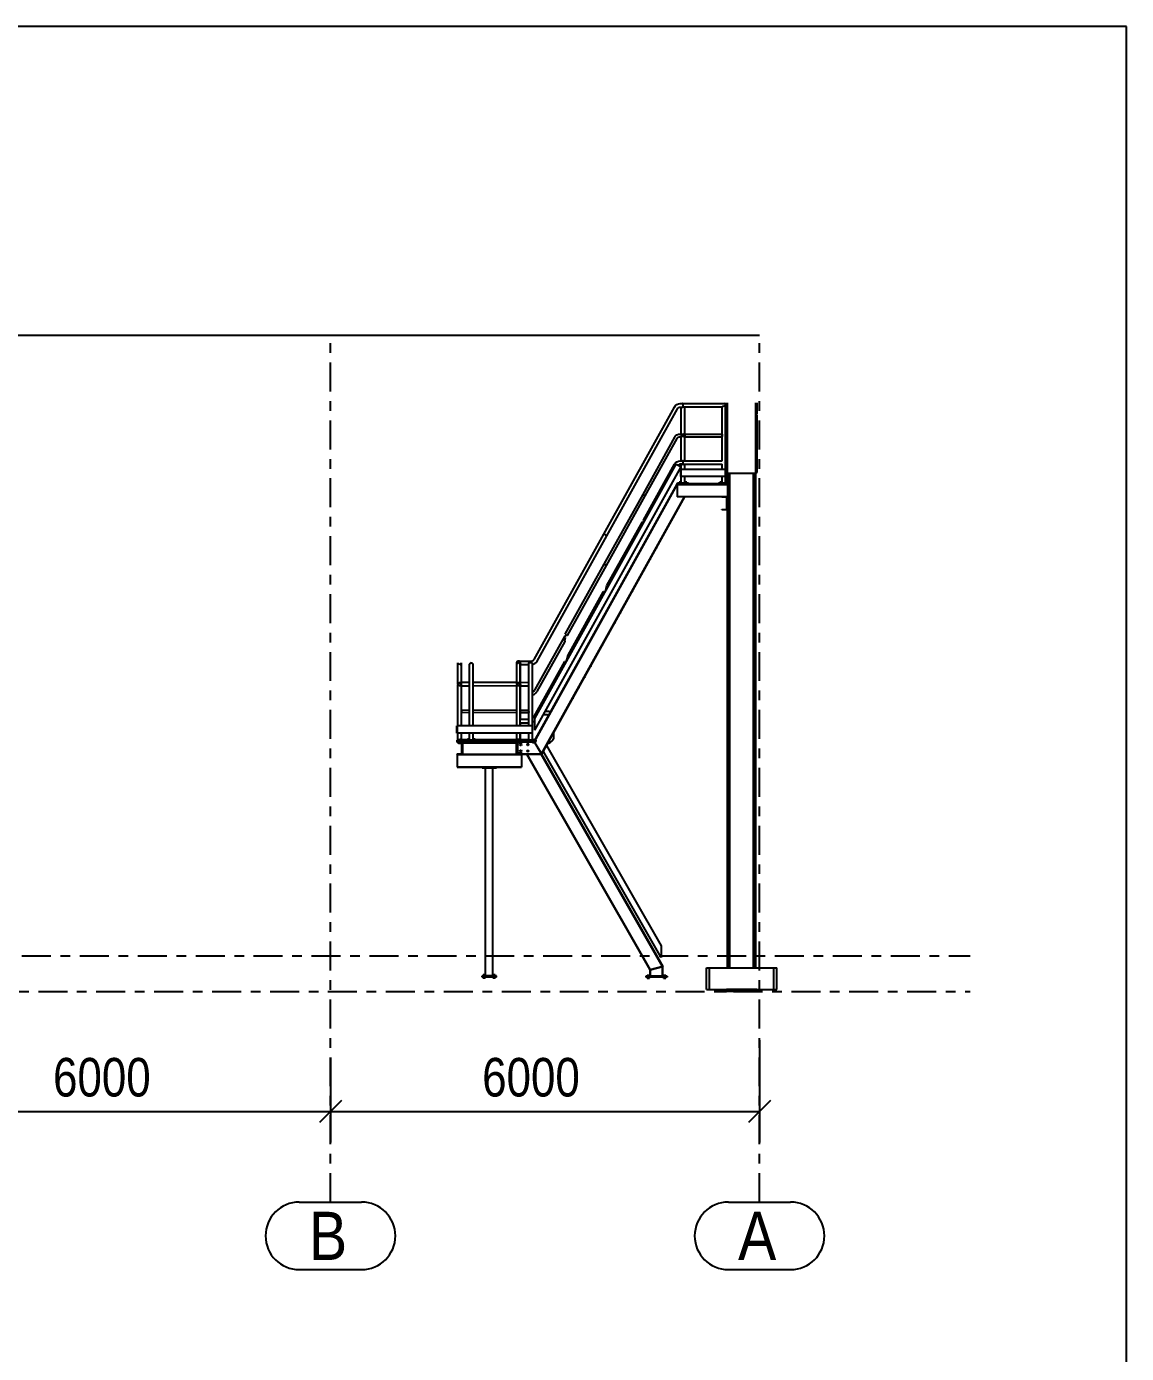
# Model space of a CAD drawing. Header units: millimetres. Extents: x 914 to 1731, y -85 to 465.
# Drawn here: x 1612.2 to 1726.2, y 327.7 to 465.2 of the extents above; entities that cross this region are included whole.
import ezdxf

# ---------------------------------------------------------------- set-up
doc = ezdxf.new("R2010")
doc.units = ezdxf.units.MM
doc.linetypes.add('XKITLINE00', pattern=[0])
doc.linetypes.add('XKITLINE03', pattern=[6, 3, -1, 1, -1])
for name, color, linetype, lineweight in [('Bolt', 1, 'Continuous', 0), ('S010P_TITLEBLOCK', 7, 'Continuous', 0), ('S033M_GRID-STRUCT', 1, 'Continuous', 0), ('S060M_DIMENSION', 6, 'Continuous', 0), ('S281M_STEEL-COL', 3, 'Continuous', 0)]:
    doc.layers.add(name, color=color, linetype=linetype, lineweight=lineweight)
doc.styles.add('ARIAL_', font='arial.ttf')
doc.styles.add('COMIC_SANS_MS', font='comic.ttf')

msp = doc.modelspace()

# ---------------------------------------------------------------- linework, layer by layer
at = {"lineweight": 25}
msp.add_line((1332.6, 433.22), (1688.16, 433.22), dxfattribs=at)
at = {"layer": 'Bolt', "linetype": 'XKITLINE00', "lineweight": 25}
for p, q in [((1679.83, 417.92), (1679.83, 417.99)), ((1680.04, 417.99), (1679.83, 417.99)), ((1679.89, 417.92), (1679.89, 417.99)), ((1679.99, 417.92), (1679.99, 417.99)), ((1680.04, 417.92), (1680.04, 417.99)), ((1680.43, 417.92), (1680.43, 417.99)), ((1680.63, 417.99), (1680.43, 417.99)), ((1680.48, 417.92), (1680.48, 417.99)), ((1680.58, 417.92), (1680.58, 417.99)), ((1680.63, 417.92), (1680.63, 417.99)), ((1684.06, 417.92), (1684.06, 417.99)), ((1684.26, 417.99), (1684.06, 417.99)), ((1684.06, 417.92), (1684.06, 417.99)), ((1684.26, 417.99), (1684.06, 417.99)), ((1684.11, 417.92), (1684.11, 417.99)), ((1684.11, 417.92), (1684.11, 417.99)), ((1684.21, 417.92), (1684.21, 417.99)), ((1684.21, 417.95), (1684.21, 417.99)), ((1684.26, 417.92), (1684.26, 417.99)), ((1684.26, 417.95), (1684.26, 417.99)), ((1684.65, 417.92), (1684.65, 417.99)), ((1684.65, 417.99), (1684.83, 417.99)), ((1684.65, 417.95), (1684.65, 417.99)), ((1684.65, 417.99), (1684.83, 417.99)), ((1684.7, 417.92), (1684.7, 417.99)), ((1684.7, 417.95), (1684.7, 417.99)), ((1684.8, 417.92), (1684.8, 417.99)), ((1684.8, 417.92), (1684.8, 417.99)), ((1657.01, 391.25), (1657.01, 391.33)), ((1657.01, 391.33), (1657.19, 391.33)), ((1657.01, 391.02), (1657.01, 391.1)), ((1657.01, 391.02), (1657.01, 391.1)), ((1657.01, 391.02), (1657.01, 391.1)), ((1657.01, 391.02), (1657.01, 391.1)), ((1657.01, 391.02), (1657.19, 391.02)), ((1657.01, 391.02), (1657.19, 391.02)), ((1657.01, 391.02), (1657.19, 391.02)), ((1657.01, 391.02), (1657.19, 391.02)), ((1657.1, 391.25), (1657.1, 391.33)), ((1657.1, 391.02), (1657.1, 391.1)), ((1657.1, 391.02), (1657.1, 391.1)), ((1657.1, 391.02), (1657.1, 391.1)), ((1657.1, 391.02), (1657.1, 391.1)), ((1657.19, 391.25), (1657.19, 391.33)), ((1657.19, 391.02), (1657.19, 391.1)), ((1657.19, 391.02), (1657.19, 391.1)), ((1657.19, 391.02), (1657.19, 391.1)), ((1657.19, 391.02), (1657.19, 391.1)), ((1657.91, 391.29), (1657.91, 391.36)), ((1658.11, 391.36), (1657.91, 391.36)), ((1657.91, 391.34), (1657.91, 391.36)), ((1658.11, 391.36), (1657.91, 391.36)), ((1657.91, 391.06), (1657.91, 391.13)), ((1658.11, 391.06), (1657.91, 391.06)), ((1657.96, 391.29), (1657.96, 391.36)), ((1657.96, 391.34), (1657.96, 391.36)), ((1657.96, 391.06), (1657.96, 391.13)), ((1658.06, 391.29), (1658.06, 391.36)), ((1658.06, 391.35), (1658.06, 391.36)), ((1658.06, 391.06), (1658.06, 391.13)), ((1658.11, 391.29), (1658.11, 391.36)), ((1658.11, 391.35), (1658.11, 391.36)), ((1658.11, 391.06), (1658.11, 391.13)), ((1658.5, 391.29), (1658.5, 391.36)), ((1658.71, 391.36), (1658.5, 391.36)), ((1658.5, 391.35), (1658.5, 391.36)), ((1658.71, 391.36), (1658.5, 391.36)), ((1658.5, 391.06), (1658.5, 391.13)), ((1658.71, 391.06), (1658.5, 391.06)), ((1658.55, 391.29), (1658.55, 391.36)), ((1658.55, 391.33), (1658.55, 391.36)), ((1658.55, 391.06), (1658.55, 391.13)), ((1658.66, 391.29), (1658.66, 391.36)), ((1658.66, 391.33), (1658.66, 391.36)), ((1658.66, 391.06), (1658.66, 391.13)), ((1658.71, 391.29), (1658.71, 391.36)), ((1658.71, 391.35), (1658.71, 391.36)), ((1658.71, 391.06), (1658.71, 391.13)), ((1663.09, 391.25), (1663.09, 391.33)), ((1663.3, 391.33), (1663.09, 391.33)), ((1663.09, 391.02), (1663.09, 391.1)), ((1663.11, 391.02), (1663.11, 391.1)), ((1663.14, 391.25), (1663.14, 391.33)), ((1663.24, 391.25), (1663.24, 391.33)), ((1663.3, 391.25), (1663.3, 391.33)), ((1663.32, 390.8), (1663.37, 390.89)), ((1663.37, 390.71), (1663.32, 390.8)), ((1663.37, 390.89), (1663.47, 390.89)), ((1663.47, 390.71), (1663.37, 390.71)), ((1663.47, 390.89), (1663.52, 390.8)), ((1663.52, 390.8), (1663.47, 390.71)), ((1664.06, 391.25), (1664.06, 391.33)), ((1664.06, 391.33), (1664.26, 391.33)), ((1664.06, 391.02), (1664.06, 391.1)), ((1664.06, 391.02), (1664.26, 391.02)), ((1664.06, 390.8), (1664.11, 390.89)), ((1664.11, 390.71), (1664.06, 390.8)), ((1664.11, 391.25), (1664.11, 391.33)), ((1664.11, 391.02), (1664.11, 391.1)), ((1664.11, 390.89), (1664.21, 390.89)), ((1664.21, 390.71), (1664.11, 390.71)), ((1664.21, 391.25), (1664.21, 391.33)), ((1664.21, 391.02), (1664.21, 391.1)), ((1664.21, 390.89), (1664.26, 390.8)), ((1664.26, 390.8), (1664.21, 390.71)), ((1664.26, 391.25), (1664.26, 391.33)), ((1664.26, 391.02), (1664.26, 391.1)), ((1664.65, 391.25), (1664.65, 391.33)), ((1664.65, 391.33), (1664.85, 391.33)), ((1664.65, 391.02), (1664.65, 391.1)), ((1664.65, 391.02), (1664.85, 391.02)), ((1664.7, 391.25), (1664.7, 391.33)), ((1664.7, 391.02), (1664.7, 391.1)), ((1664.8, 391.25), (1664.8, 391.33)), ((1664.8, 391.02), (1664.8, 391.1)), ((1664.85, 391.25), (1664.85, 391.33)), ((1664.85, 391.02), (1664.85, 391.1)), ((1664.85, 391.1), (1664.85, 391.1)), ((1663.32, 390.13), (1663.37, 390.22)), ((1663.37, 390.04), (1663.32, 390.13)), ((1663.37, 390.22), (1663.47, 390.22)), ((1663.47, 390.04), (1663.37, 390.04)), ((1663.47, 390.22), (1663.52, 390.13)), ((1663.52, 390.13), (1663.47, 390.04)), ((1664.06, 390.13), (1664.11, 390.22)), ((1664.11, 390.04), (1664.06, 390.13)), ((1664.11, 390.22), (1664.21, 390.22)), ((1664.21, 390.04), (1664.11, 390.04)), ((1664.21, 390.22), (1664.26, 390.13)), ((1664.26, 390.13), (1664.21, 390.04)), ((1659.53, 366.84), (1659.53, 366.93)), ((1659.75, 366.93), (1659.53, 366.93)), ((1659.53, 366.84), (1659.53, 366.93)), ((1659.75, 366.93), (1659.53, 366.93)), ((1659.53, 366.59), (1659.53, 366.69)), ((1659.53, 366.59), (1659.53, 366.69)), ((1659.75, 366.59), (1659.53, 366.59)), ((1659.75, 366.59), (1659.53, 366.59)), ((1659.64, 366.84), (1659.64, 366.93)), ((1659.64, 366.84), (1659.64, 366.93)), ((1659.64, 366.59), (1659.64, 366.69)), ((1659.64, 366.59), (1659.64, 366.69)), ((1659.75, 366.84), (1659.75, 366.93)), ((1659.75, 366.84), (1659.75, 366.93)), ((1659.75, 366.59), (1659.75, 366.69)), ((1659.75, 366.59), (1659.75, 366.69)), ((1660.57, 366.84), (1660.57, 366.93)), ((1660.79, 366.93), (1660.57, 366.93)), ((1660.57, 366.84), (1660.57, 366.93)), ((1660.79, 366.93), (1660.57, 366.93)), ((1660.57, 366.59), (1660.57, 366.69)), ((1660.57, 366.59), (1660.57, 366.69)), ((1660.79, 366.59), (1660.57, 366.59)), ((1660.79, 366.59), (1660.57, 366.59)), ((1660.68, 366.84), (1660.68, 366.93)), ((1660.68, 366.84), (1660.68, 366.93)), ((1660.68, 366.59), (1660.68, 366.69)), ((1660.68, 366.59), (1660.68, 366.69)), ((1660.79, 366.84), (1660.79, 366.93)), ((1660.79, 366.84), (1660.79, 366.93)), ((1660.79, 366.59), (1660.79, 366.69)), ((1660.79, 366.59), (1660.79, 366.69)), ((1676.53, 366.81), (1676.53, 366.9)), ((1676.53, 366.9), (1676.75, 366.9)), ((1676.53, 366.81), (1676.53, 366.9)), ((1676.53, 366.9), (1676.75, 366.9)), ((1676.53, 366.59), (1676.53, 366.69)), ((1676.53, 366.59), (1676.53, 366.69)), ((1676.53, 366.59), (1676.75, 366.59)), ((1676.53, 366.59), (1676.75, 366.59)), ((1676.64, 366.81), (1676.64, 366.9)), ((1676.64, 366.81), (1676.64, 366.9)), ((1676.64, 366.59), (1676.64, 366.69)), ((1676.64, 366.59), (1676.64, 366.69)), ((1676.75, 366.81), (1676.75, 366.9)), ((1676.75, 366.81), (1676.75, 366.9)), ((1676.75, 366.59), (1676.75, 366.69)), ((1676.75, 366.59), (1676.75, 366.69)), ((1678.23, 366.81), (1678.23, 366.9)), ((1678.23, 366.9), (1678.46, 366.9)), ((1678.23, 366.81), (1678.23, 366.9)), ((1678.23, 366.9), (1678.46, 366.9)), ((1678.23, 366.59), (1678.23, 366.69)), ((1678.23, 366.59), (1678.23, 366.69)), ((1678.23, 366.59), (1678.46, 366.59)), ((1678.23, 366.59), (1678.46, 366.59)), ((1678.34, 366.81), (1678.34, 366.9)), ((1678.34, 366.81), (1678.34, 366.9)), ((1678.34, 366.59), (1678.34, 366.69)), ((1678.34, 366.59), (1678.34, 366.69)), ((1678.46, 366.81), (1678.46, 366.9)), ((1678.46, 366.81), (1678.46, 366.9)), ((1678.46, 366.59), (1678.46, 366.69)), ((1678.46, 366.59), (1678.46, 366.69))]:
    msp.add_line(p, q, dxfattribs=at)
at = {"layer": 'S010P_TITLEBLOCK', "linetype": 'XKITLINE00', "lineweight": 25}
for p, q in [((1726.17, 465.21), (916.17, 465.21)), ((1726.17, -84.79), (1726.17, 465.21))]:
    msp.add_line(p, q, dxfattribs=at)
at = {"layer": 'S033M_GRID-STRUCT', "linetype": 'XKITLINE03', "lineweight": 25}
for p, q in [((1643.71, 343.39), (1643.71, 433.22)), ((1688.16, 343.39), (1688.16, 433.22)), ((1467.76, 368.91), (1709.97, 368.91)), ((1463.46, 365.21), (1709.97, 365.21))]:
    msp.add_line(p, q, dxfattribs=at)
at = {"layer": 'S033M_GRID-STRUCT', "linetype": 'XKITLINE00', "lineweight": 25}
for p, q in [((1640.49, 343.39), (1646.94, 343.39)), ((1684.94, 343.39), (1691.38, 343.39)), ((1640.49, 336.39), (1646.94, 336.39)), ((1684.94, 336.39), (1691.38, 336.39))]:
    msp.add_line(p, q, dxfattribs=at)
for centre, start, end in [((1640.49, 339.89), 90, 270), ((1646.94, 339.89), 270, 90), ((1684.94, 339.89), 90, 270), ((1691.38, 339.89), 270, 90)]:
    msp.add_arc(centre, 3.5, start, end, dxfattribs=at)
at = {"layer": 'S060M_DIMENSION', "linetype": 'XKITLINE00', "lineweight": 25}
for p, q in [((1688.16, 360.17), (1688.16, 349.58)), ((1643.71, 358.38), (1643.71, 349.58)), ((1643.71, 358.38), (1643.71, 349.58)), ((1644.85, 353.91), (1642.58, 351.65)), ((1644.85, 353.91), (1642.58, 351.65)), ((1689.29, 353.91), (1687.03, 351.65)), ((1599.27, 352.78), (1643.71, 352.78)), ((1643.71, 352.78), (1688.16, 352.78))]:
    msp.add_line(p, q, dxfattribs=at)
at = {"layer": 'S060M_DIMENSION', "lineweight": 25}
for p in [(1643.71, 352.78), (1643.71, 352.78), (1688.16, 352.78)]:
    msp.add_point(p, dxfattribs=at)
at = {"layer": 'S281M_STEEL-COL', "linetype": 'XKITLINE00', "lineweight": 25}
for p, q in [((1672.03, 412.61), (1679.34, 425.77)), ((1672.34, 412.44), (1679.65, 425.59)), ((1679.34, 425.77), (1679.45, 425.92)), ((1679.45, 425.92), (1679.59, 426.03)), ((1679.59, 426.03), (1679.76, 426.1)), ((1679.65, 425.59), (1679.7, 425.67)), ((1679.7, 425.67), (1679.77, 425.72)), ((1679.76, 426.1), (1679.95, 426.13)), ((1679.77, 425.72), (1679.86, 425.76)), ((1679.86, 425.76), (1679.95, 425.77)), ((1679.95, 426.13), (1680.23, 426.13)), ((1679.95, 425.77), (1680.23, 425.77)), ((1680.05, 425.76), (1680.06, 425.77)), ((1680.05, 422.98), (1680.05, 425.76)), ((1680.23, 426.13), (1680.23, 425.76)), ((1680.23, 426.13), (1684.46, 426.13)), ((1684.28, 425.76), (1680.23, 425.76)), ((1680.41, 422.98), (1680.41, 425.76)), ((1684.3, 425.78), (1684.28, 425.76)), ((1684.28, 420.2), (1684.28, 425.76)), ((1684.3, 425.79), (1684.34, 425.82)), ((1684.3, 425.78), (1684.3, 425.79)), ((1684.34, 425.82), (1684.37, 425.85)), ((1684.37, 425.85), (1684.43, 425.88)), ((1684.43, 425.88), (1684.46, 425.92)), ((1684.53, 426.12), (1684.46, 426.13)), ((1684.46, 425.92), (1684.48, 425.88)), ((1684.55, 425.85), (1684.48, 425.88)), ((1684.59, 426.08), (1684.53, 426.12)), ((1684.57, 425.82), (1684.55, 425.85)), ((1684.58, 425.81), (1684.57, 425.82)), ((1684.58, 425.81), (1684.59, 425.82)), ((1684.63, 426.02), (1684.59, 426.08)), ((1684.59, 425.82), (1684.63, 425.88)), ((1684.63, 425.99), (1684.63, 426.02)), ((1684.63, 425.95), (1684.63, 425.99)), ((1684.63, 419.32), (1684.63, 425.95)), ((1684.63, 425.91), (1684.63, 425.95)), ((1684.63, 425.95), (1684.63, 425.95)), ((1684.63, 425.95), (1684.63, 425.94)), ((1684.63, 425.88), (1684.63, 425.91)), ((1684.69, 425.06), (1684.69, 426.22)), ((1684.83, 425.06), (1684.69, 425.06)), ((1684.69, 418.98), (1684.69, 424.97)), ((1684.69, 424.97), (1684.83, 424.97)), ((1684.83, 417.84), (1684.83, 426.22)), ((1684.86, 418.9), (1684.86, 426.22)), ((1687.75, 426.22), (1687.75, 418.9)), ((1687.79, 367.65), (1687.79, 426.22)), ((1687.79, 425.06), (1687.92, 425.06)), ((1687.92, 424.97), (1687.79, 424.97)), ((1687.92, 425.06), (1687.92, 426.22)), ((1687.92, 418.98), (1687.92, 424.97)), ((1676.09, 416.73), (1679.37, 422.64)), ((1676.33, 416.59), (1679.62, 422.5)), ((1679.37, 422.64), (1679.47, 422.78)), ((1679.47, 422.78), (1679.61, 422.89)), ((1679.61, 422.89), (1679.77, 422.95)), ((1679.62, 422.5), (1679.68, 422.58)), ((1679.68, 422.58), (1679.75, 422.64)), ((1679.75, 422.64), (1679.85, 422.68)), ((1679.77, 422.95), (1679.95, 422.98)), ((1679.85, 422.68), (1679.95, 422.7)), ((1679.95, 422.98), (1680.05, 422.98)), ((1679.95, 422.7), (1680.05, 422.7)), ((1680.05, 422.98), (1680.05, 422.7)), ((1680.05, 420.2), (1680.05, 422.7)), ((1680.41, 422.98), (1680.41, 422.96)), ((1680.41, 422.98), (1684.28, 422.98)), ((1680.41, 422.96), (1680.41, 422.91)), ((1680.41, 422.91), (1680.41, 422.84)), ((1680.41, 422.84), (1680.41, 422.77)), ((1680.41, 422.77), (1680.41, 422.71)), ((1680.41, 422.71), (1680.41, 422.7)), ((1680.41, 422.7), (1684.28, 422.7)), ((1680.41, 420.2), (1680.41, 422.7)), ((1684.28, 422.96), (1684.28, 422.98)), ((1684.28, 422.91), (1684.28, 422.96)), ((1684.28, 422.95), (1684.28, 422.94)), ((1684.28, 422.94), (1684.28, 422.89)), ((1684.28, 422.84), (1684.28, 422.91)), ((1684.28, 422.89), (1684.28, 422.84)), ((1684.28, 422.77), (1684.28, 422.84)), ((1684.28, 422.84), (1684.28, 422.78)), ((1684.28, 422.78), (1684.28, 422.74)), ((1684.28, 422.71), (1684.28, 422.77)), ((1684.28, 422.74), (1684.28, 422.72)), ((1684.28, 422.7), (1684.28, 422.71)), ((1664.89, 393.51), (1679.54, 419.87)), ((1664.89, 392.29), (1680.05, 419.58)), ((1664.89, 392.29), (1680.05, 419.58)), ((1664.89, 392.29), (1680.05, 419.58)), ((1676.13, 414.07), (1679.34, 419.84)), ((1679.34, 419.84), (1679.45, 419.99)), ((1679.45, 419.99), (1679.59, 420.1)), ((1679.54, 419.87), (1680.05, 419.58)), ((1679.59, 420.1), (1679.76, 420.18)), ((1679.73, 419.76), (1679.77, 419.8)), ((1679.76, 420.18), (1679.95, 420.2)), ((1679.77, 419.8), (1679.86, 419.83)), ((1679.95, 419.84), (1679.86, 419.83)), ((1679.95, 420.2), (1680.23, 420.2)), ((1680.23, 419.84), (1679.95, 419.84)), ((1680.05, 419.32), (1680.05, 419.84)), ((1680.23, 420.2), (1680.23, 419.84)), ((1680.23, 420.2), (1680.23, 420.18)), ((1680.23, 420.2), (1684.28, 420.2)), ((1680.23, 420.18), (1680.23, 420.11)), ((1680.23, 420.11), (1680.23, 420.02)), ((1680.23, 420.02), (1680.23, 419.93)), ((1680.23, 419.93), (1680.23, 419.87)), ((1680.23, 419.87), (1680.23, 419.84)), ((1680.23, 419.84), (1684.28, 419.84)), ((1680.41, 419.32), (1680.41, 419.84)), ((1684.28, 419.32), (1684.28, 419.84)), ((1684.45, 420.02), (1684.45, 420.02)), ((1684.45, 420.02), (1684.45, 420.02)), ((1680.02, 419.32), (1680.05, 419.32)), ((1680.02, 418.58), (1680.02, 419.32)), ((1680.05, 418.58), (1680.02, 418.58)), ((1684.63, 419.32), (1680.05, 419.32)), ((1680.05, 418.58), (1680.05, 419.32)), ((1684.63, 418.58), (1680.05, 418.58)), ((1680.05, 417.92), (1680.05, 418.58)), ((1680.41, 417.92), (1680.41, 418.58)), ((1684.28, 417.92), (1684.28, 418.58)), ((1684.63, 418.58), (1684.63, 419.32)), ((1684.67, 419.32), (1684.63, 419.32)), ((1684.63, 417.92), (1684.63, 418.58)), ((1684.63, 418.58), (1684.67, 418.58)), ((1684.67, 418.58), (1684.67, 419.32)), ((1684.83, 418.98), (1684.69, 418.98)), ((1687.75, 418.9), (1684.86, 418.9)), ((1684.91, 367.65), (1684.91, 418.9)), ((1685.01, 367.65), (1685.01, 418.9)), ((1685.09, 367.65), (1685.09, 418.9)), ((1687.52, 367.65), (1687.52, 418.9)), ((1687.6, 367.65), (1687.6, 418.9)), ((1687.71, 367.65), (1687.71, 418.9)), ((1687.79, 418.98), (1687.92, 418.98)), ((1664.83, 391.13), (1679.64, 417.8)), ((1664.85, 391.1), (1679.64, 417.72)), ((1672.06, 409.48), (1676.09, 416.73)), ((1676.33, 416.59), (1676.09, 416.73)), ((1676.33, 416.59), (1676.09, 416.73)), ((1679.64, 417.8), (1679.64, 417.84)), ((1679.64, 417.84), (1684.83, 417.84)), ((1679.64, 417.8), (1679.64, 416.47)), ((1679.64, 417.8), (1684.83, 417.8)), ((1679.64, 417.8), (1684.83, 417.8)), ((1679.64, 417.76), (1684.83, 417.76)), ((1679.68, 417.84), (1679.68, 417.92)), ((1679.68, 417.92), (1680.79, 417.92)), ((1680.79, 417.92), (1680.79, 417.84)), ((1683.9, 417.84), (1683.9, 417.92)), ((1683.9, 417.92), (1684.83, 417.92)), ((1684.18, 417.92), (1684.18, 417.95)), ((1684.18, 417.95), (1684.28, 417.95)), ((1684.63, 417.95), (1684.73, 417.95)), ((1684.73, 417.95), (1684.73, 417.92)), ((1684.83, 417.8), (1684.83, 417.84)), ((1684.83, 417.8), (1684.83, 416.47)), ((1665.59, 389.84), (1680.38, 416.47)), ((1665.61, 389.8), (1680.43, 416.47)), ((1672.31, 409.35), (1676.33, 416.59)), ((1679.64, 416.5), (1684.83, 416.5)), ((1684.83, 416.47), (1679.64, 416.47)), ((1679.92, 415.54), (1679.91, 415.54)), ((1679.92, 415.56), (1679.92, 415.54)), ((1684.27, 416.43), (1684.27, 416.47)), ((1684.27, 416.47), (1684.83, 416.47)), ((1684.79, 416.43), (1684.27, 416.43)), ((1684.79, 415.17), (1684.79, 416.43)), ((1684.83, 416.47), (1684.83, 415.13)), ((1672.36, 407.29), (1676.03, 413.89)), ((1676.19, 413.85), (1676.03, 413.89)), ((1676.2, 413.87), (1676.13, 414.07)), ((1679.31, 414.43), (1679.29, 414.43)), ((1679.31, 414.45), (1679.31, 414.43)), ((1684.27, 415.13), (1684.27, 415.17)), ((1684.27, 415.17), (1684.79, 415.17)), ((1684.83, 415.13), (1684.27, 415.13)), ((1684.83, 367.65), (1684.83, 415.13)), ((1664.82, 399.63), (1672.03, 412.61)), ((1672.34, 412.44), (1672.03, 412.61)), ((1672.34, 412.44), (1672.03, 412.61)), ((1678.69, 413.32), (1678.68, 413.32)), ((1678.69, 413.34), (1678.69, 413.32)), ((1665.13, 399.46), (1672.34, 412.44)), ((1678.07, 412.21), (1678.06, 412.21)), ((1678.07, 412.23), (1678.07, 412.21)), ((1676.84, 409.98), (1676.82, 409.98)), ((1676.84, 410.01), (1676.84, 409.98)), ((1677.46, 411.1), (1677.44, 411.1)), ((1677.46, 411.12), (1677.46, 411.1)), ((1668.04, 402.24), (1672.06, 409.48)), ((1668.28, 402.1), (1672.31, 409.35)), ((1672.06, 409.48), (1672.31, 409.35)), ((1672.31, 409.35), (1672.06, 409.48)), ((1676.22, 408.87), (1676.21, 408.87)), ((1676.22, 408.9), (1676.22, 408.87)), ((1672.2, 406.67), (1672.36, 407.29)), ((1675.6, 407.76), (1675.59, 407.76)), ((1675.6, 407.79), (1675.6, 407.76)), ((1668.34, 400.05), (1672.01, 406.65)), ((1672.17, 406.6), (1672.01, 406.65)), ((1674.99, 406.65), (1674.97, 406.65)), ((1674.99, 406.68), (1674.99, 406.65)), ((1673.75, 404.43), (1673.74, 404.43)), ((1673.75, 404.45), (1673.75, 404.43)), ((1674.37, 405.54), (1674.36, 405.54)), ((1674.37, 405.56), (1674.37, 405.54)), ((1673.13, 403.32), (1673.12, 403.32)), ((1673.13, 403.34), (1673.13, 403.32)), ((1667.98, 402.06), (1664.85, 396.43)), ((1668, 402.05), (1667.98, 402.06)), ((1668, 401.55), (1667.98, 401.48)), ((1668, 402.05), (1668, 402.02)), ((1668, 402.02), (1668.04, 402.02)), ((1668, 401.6), (1668.04, 401.73)), ((1668, 401.55), (1668, 401.6)), ((1668.04, 402.24), (1668.28, 402.1)), ((1668.06, 401.9), (1668.04, 402.02)), ((1668.04, 401.73), (1668.06, 401.9)), ((1672.52, 402.21), (1672.5, 402.21)), ((1672.52, 402.23), (1672.52, 402.21)), ((1667.98, 401.48), (1665.1, 396.29)), ((1671.9, 401.1), (1671.89, 401.1)), ((1671.9, 401.12), (1671.9, 401.1)), ((1656.95, 399.19), (1656.92, 399.28)), ((1656.92, 397.09), (1656.92, 399.28)), ((1657.01, 399.13), (1656.95, 399.19)), ((1657.1, 399.1), (1657.01, 399.13)), ((1657.1, 399.1), (1657.19, 399.13)), ((1657.19, 399.13), (1657.26, 399.19)), ((1657.26, 399.19), (1657.28, 399.28)), ((1657.28, 397.09), (1657.28, 399.28)), ((1658.13, 399.14), (1658.15, 399.16)), ((1658.13, 399.13), (1658.15, 399.15)), ((1658.13, 399.13), (1658.13, 399.14)), ((1658.13, 392.73), (1658.13, 399.13)), ((1658.15, 399.16), (1658.31, 399.32)), ((1658.15, 399.16), (1658.19, 399.19)), ((1658.15, 399.15), (1658.15, 399.16)), ((1658.19, 399.19), (1658.22, 399.22)), ((1658.22, 399.22), (1658.28, 399.25)), ((1658.28, 399.25), (1658.31, 399.29)), ((1658.31, 399.32), (1658.49, 399.14)), ((1658.34, 399.25), (1658.31, 399.29)), ((1658.4, 399.22), (1658.34, 399.25)), ((1658.42, 399.19), (1658.4, 399.22)), ((1658.46, 399.16), (1658.42, 399.19)), ((1658.47, 399.15), (1658.46, 399.16)), ((1658.47, 399.15), (1658.49, 399.13)), ((1658.49, 399.14), (1658.49, 399.13)), ((1658.49, 392.73), (1658.49, 399.13)), ((1663.01, 399.28), (1663.04, 399.37)), ((1663.37, 399.28), (1663.01, 399.28)), ((1663.01, 397.09), (1663.01, 399.28)), ((1663.04, 399.37), (1663.1, 399.44)), ((1663.04, 399.28), (1663.06, 399.36)), ((1663.06, 399.36), (1663.07, 399.37)), ((1663.07, 399.37), (1663.11, 399.42)), ((1663.1, 399.44), (1663.19, 399.46)), ((1663.11, 399.42), (1663.19, 399.44)), ((1663.19, 399.46), (1663.22, 399.46)), ((1663.19, 399.46), (1663.28, 399.44)), ((1663.27, 399.42), (1663.19, 399.44)), ((1663.3, 399.44), (1663.22, 399.46)), ((1663.22, 399.46), (1664.28, 399.46)), ((1663.32, 399.37), (1663.27, 399.42)), ((1663.28, 399.44), (1663.35, 399.37)), ((1663.3, 399.44), (1663.37, 399.37)), ((1663.33, 399.36), (1663.32, 399.37)), ((1663.35, 399.28), (1663.33, 399.36)), ((1663.37, 399.28), (1663.35, 399.37)), ((1663.37, 399.37), (1663.39, 399.28)), ((1663.37, 399.28), (1663.37, 399.28)), ((1663.37, 397.09), (1663.37, 399.28)), ((1663.37, 399.28), (1663.39, 399.28)), ((1663.39, 399.28), (1663.37, 399.2)), ((1663.39, 393.42), (1663.39, 399.1)), ((1663.39, 399.1), (1664.28, 399.1)), ((1664.28, 399.46), (1664.28, 399.28)), ((1664.28, 399.46), (1664.52, 399.46)), ((1664.28, 399.46), (1664.28, 399.28)), ((1664.63, 399.28), (1664.28, 399.28)), ((1664.28, 392.73), (1664.28, 399.28)), ((1664.52, 399.46), (1664.61, 399.47)), ((1664.61, 399.47), (1664.69, 399.51)), ((1664.63, 392.73), (1664.63, 399.28)), ((1664.63, 399.12), (1664.7, 399.13)), ((1664.69, 399.51), (1664.76, 399.56)), ((1664.7, 399.13), (1664.87, 399.2)), ((1664.76, 399.56), (1664.82, 399.63)), ((1664.82, 393.71), (1667.98, 399.4)), ((1664.87, 399.2), (1665.02, 399.31)), ((1665.02, 399.31), (1665.13, 399.46)), ((1668.14, 399.36), (1667.98, 399.4)), ((1668.18, 399.43), (1668.34, 400.05)), ((1670.67, 398.87), (1670.65, 398.87)), ((1670.67, 398.9), (1670.67, 398.87)), ((1671.28, 399.98), (1671.27, 399.98)), ((1671.28, 400.01), (1671.28, 399.98)), ((1670.05, 397.76), (1670.03, 397.76)), ((1670.05, 397.79), (1670.05, 397.76)), ((1656.92, 392.73), (1656.92, 397.03)), ((1657.03, 397.23), (1657.1, 397.24)), ((1657.1, 396.87), (1657.03, 396.89)), ((1657.1, 397.21), (1657.05, 397.2)), ((1657.05, 396.92), (1657.1, 396.91)), ((1657.1, 397.24), (1657.17, 397.23)), ((1657.16, 397.2), (1657.1, 397.21)), ((1657.1, 396.91), (1657.16, 396.92)), ((1657.17, 396.89), (1657.1, 396.87)), ((1657.28, 397.25), (1658.13, 397.28)), ((1657.28, 392.73), (1657.28, 397.03)), ((1657.28, 396.88), (1658.13, 396.9)), ((1658.49, 397.28), (1663.01, 397.25)), ((1658.49, 396.91), (1663.01, 396.88)), ((1663.01, 392.73), (1663.01, 397.03)), ((1663.04, 397.06), (1663.06, 397.12)), ((1663.06, 397), (1663.04, 397.06)), ((1663.06, 397.12), (1663.09, 397.16)), ((1663.09, 396.95), (1663.06, 397)), ((1663.12, 397.23), (1663.19, 397.24)), ((1663.19, 396.87), (1663.12, 396.89)), ((1663.19, 397.21), (1663.14, 397.2)), ((1663.14, 396.92), (1663.19, 396.91)), ((1663.19, 397.24), (1663.26, 397.23)), ((1663.25, 397.2), (1663.19, 397.21)), ((1663.19, 396.91), (1663.25, 396.92)), ((1663.26, 396.89), (1663.19, 396.87)), ((1663.28, 397.22), (1663.32, 397.19)), ((1663.32, 396.93), (1663.28, 396.9)), ((1663.35, 397.15), (1663.32, 397.19)), ((1663.35, 396.96), (1663.32, 396.93)), ((1663.36, 397.13), (1663.35, 397.15)), ((1663.36, 396.99), (1663.35, 396.96)), ((1663.36, 397.13), (1663.37, 397.09)), ((1663.37, 397.02), (1663.36, 396.99)), ((1663.39, 397.13), (1663.37, 397.15)), ((1663.37, 397.09), (1663.37, 397.09)), ((1663.37, 397.09), (1663.37, 397.09)), ((1663.37, 392.73), (1663.37, 397.03)), ((1663.37, 397.02), (1663.37, 397.03)), ((1663.37, 397.02), (1663.37, 397.02)), ((1663.37, 396.97), (1663.39, 396.99)), ((1663.39, 397.25), (1664.28, 397.24)), ((1663.39, 397.09), (1663.39, 397.13)), ((1663.39, 397.03), (1663.39, 397.09)), ((1663.39, 397.09), (1663.39, 397.09)), ((1663.39, 397.03), (1663.39, 397.03)), ((1663.39, 397.03), (1663.39, 396.99)), ((1663.39, 396.88), (1664.28, 396.87)), ((1664.63, 396.25), (1664.71, 396.28)), ((1664.69, 395.97), (1664.86, 396.04)), ((1664.71, 396.28), (1664.79, 396.35)), ((1664.79, 396.35), (1664.85, 396.43)), ((1664.86, 396.04), (1664.99, 396.15)), ((1664.99, 396.15), (1665.1, 396.29)), ((1669.43, 396.65), (1669.42, 396.65)), ((1669.43, 396.68), (1669.43, 396.65)), ((1664.63, 395.97), (1664.69, 395.97)), ((1668.81, 395.54), (1668.8, 395.54)), ((1668.81, 395.56), (1668.81, 395.54)), ((1657.28, 394.36), (1658.13, 394.39)), ((1657.28, 394.32), (1657.29, 394.3)), ((1657.29, 394.25), (1657.28, 394.28)), ((1657.28, 394.21), (1657.29, 394.25)), ((1657.29, 394.19), (1657.28, 394.17)), ((1657.28, 394.14), (1658.13, 394.16)), ((1657.29, 394.3), (1657.3, 394.25)), ((1657.3, 394.25), (1657.29, 394.19)), ((1658.49, 394.28), (1658.49, 394.39)), ((1658.49, 394.39), (1663.01, 394.36)), ((1658.49, 394.17), (1663.01, 394.14)), ((1663.39, 394.36), (1664.28, 394.36)), ((1663.39, 394.14), (1664.28, 394.13)), ((1663.39, 393.42), (1664.28, 393.42)), ((1664.28, 394.24), (1664.28, 394.13)), ((1664.63, 393.56), (1664.69, 393.58)), ((1664.69, 393.58), (1664.76, 393.64)), ((1664.7, 393.2), (1664.87, 393.27)), ((1664.76, 393.64), (1664.82, 393.71)), ((1664.87, 393.27), (1664.89, 393.29)), ((1664.89, 392.29), (1664.89, 393.51)), ((1665.79, 393.9), (1666.16, 393.9)), ((1665.99, 394.27), (1666.16, 394.27)), ((1666.16, 394.27), (1666.34, 394.25)), ((1666.16, 393.9), (1666.25, 393.89)), ((1666.25, 393.89), (1666.33, 393.86)), ((1666.33, 393.86), (1666.34, 393.85)), ((1666.34, 394.25), (1666.51, 394.18)), ((1666.51, 394.18), (1666.52, 394.18)), ((1667.58, 393.32), (1667.57, 393.32)), ((1667.58, 393.34), (1667.58, 393.32)), ((1668.2, 394.43), (1668.18, 394.43)), ((1668.2, 394.45), (1668.2, 394.43)), ((1656.79, 391.99), (1656.79, 392.73)), ((1656.79, 392.73), (1656.83, 392.73)), ((1656.83, 391.99), (1656.79, 391.99)), ((1656.83, 392.73), (1656.83, 391.99)), ((1664.63, 392.73), (1656.83, 392.73)), ((1656.83, 391.99), (1656.83, 392.73)), ((1664.63, 391.99), (1656.83, 391.99)), ((1656.92, 391.25), (1656.92, 391.99)), ((1657.28, 391.25), (1657.28, 391.99)), ((1658.13, 391.29), (1658.13, 391.99)), ((1658.49, 391.29), (1658.49, 391.99)), ((1663.01, 391.25), (1663.01, 391.99)), ((1663.37, 391.25), (1663.37, 391.99)), ((1663.39, 392.73), (1663.39, 393.06)), ((1663.39, 393.06), (1664.28, 393.06)), ((1663.39, 391.25), (1663.39, 391.99)), ((1664.28, 391.25), (1664.28, 391.99)), ((1664.63, 393.19), (1664.7, 393.2)), ((1664.63, 391.99), (1664.63, 392.73)), ((1664.63, 391.25), (1664.63, 391.99)), ((1664.89, 392.29), (1664.89, 392.29)), ((1666.86, 391.64), (1666.86, 392.05)), ((1666.96, 392.21), (1666.95, 392.21)), ((1666.96, 392.23), (1666.96, 392.21)), ((1656.83, 391.17), (1656.83, 391.25)), ((1656.83, 391.25), (1657.38, 391.25)), ((1656.83, 391.13), (1656.83, 391.17)), ((1656.83, 391.17), (1664.09, 391.17)), ((1656.83, 391.1), (1656.83, 391.13)), ((1656.83, 391.13), (1657.38, 391.13)), ((1656.83, 391.13), (1664.09, 391.13)), ((1657.34, 391.1), (1656.83, 391.1)), ((1656.86, 391.06), (1656.86, 391.1)), ((1656.89, 391), (1656.86, 391.06)), ((1656.88, 391.25), (1656.89, 391.26)), ((1656.88, 391.1), (1656.89, 391.07)), ((1656.89, 391.26), (1656.92, 391.3)), ((1656.89, 391.07), (1656.91, 391.02)), ((1656.93, 390.96), (1656.89, 391)), ((1656.91, 391.02), (1656.94, 390.99)), ((1656.92, 391.25), (1656.92, 391.25)), ((1656.98, 390.94), (1656.93, 390.96)), ((1656.94, 390.99), (1656.98, 390.98)), ((1656.98, 390.98), (1657, 390.98)), ((1657.03, 390.96), (1656.98, 390.94)), ((1656.98, 390.94), (1657.1, 390.95)), ((1657.03, 390.96), (1657.04, 390.96)), ((1657.04, 391), (1657.06, 391.02)), ((1657.06, 391.02), (1657.08, 391.07)), ((1657.07, 390.99), (1657.08, 391)), ((1657.08, 391.07), (1657.08, 391.1)), ((1657.1, 391.06), (1657.08, 391)), ((1657.11, 391.1), (1657.1, 391.06)), ((1657.1, 390.95), (1657.34, 390.95)), ((1657.28, 391.32), (1658.13, 391.35)), ((1657.34, 389.84), (1657.34, 391.1)), ((1657.38, 391.25), (1657.38, 391.17)), ((1657.38, 391.13), (1657.38, 389.8)), ((1657.38, 390.96), (1658.31, 390.98)), ((1657.75, 391.17), (1657.75, 391.29)), ((1657.75, 391.29), (1658.86, 391.29)), ((1658.31, 390.98), (1662.94, 390.96)), ((1658.49, 391.35), (1663.01, 391.33)), ((1658.86, 391.29), (1658.86, 391.17)), ((1662.92, 391.17), (1662.92, 391.25)), ((1662.92, 391.25), (1663.47, 391.25)), ((1662.94, 391.13), (1662.94, 389.8)), ((1663.49, 391.13), (1662.94, 391.13)), ((1662.97, 391.02), (1662.97, 391.1)), ((1662.97, 391.1), (1663.49, 391.1)), ((1662.97, 389.91), (1662.97, 391.02)), ((1662.97, 391.02), (1663.12, 391.02)), ((1663.05, 389.91), (1663.05, 391.02)), ((1663.12, 391.02), (1663.12, 391.1)), ((1663.12, 391.02), (1663.57, 391.02)), ((1663.12, 389.91), (1663.12, 391.02)), ((1663.39, 391.32), (1664.28, 391.32)), ((1663.49, 391.25), (1663.47, 391.25)), ((1663.47, 391.25), (1663.47, 391.17)), ((1663.49, 391.17), (1663.49, 391.25)), ((1663.49, 391.1), (1663.49, 391.13)), ((1663.49, 391.1), (1663.57, 391.1)), ((1663.57, 391.13), (1663.57, 391.02)), ((1663.57, 391.1), (1664.85, 391.1)), ((1665.01, 391.25), (1663.9, 391.25)), ((1663.9, 391.25), (1663.9, 391.13)), ((1663.9, 391.13), (1665.01, 391.13)), ((1664.09, 391.13), (1664.09, 391.17)), ((1664.63, 391.32), (1664.64, 391.32)), ((1664.64, 391.32), (1664.64, 391.25)), ((1664.64, 391.25), (1664.64, 391.32)), ((1664.64, 391.32), (1664.93, 391.31)), ((1665.61, 389.8), (1664.83, 391.13)), ((1665.59, 389.84), (1664.83, 391.13)), ((1664.86, 391.07), (1664.86, 391.07)), ((1664.94, 390.94), (1664.94, 390.94)), ((1665.01, 391.13), (1665.01, 391.25)), ((1665.1, 390.66), (1665.1, 390.66)), ((1665.11, 390.65), (1665.11, 390.65)), ((1666.11, 390.69), (1677.97, 369.94)), ((1666.25, 390.95), (1666.34, 390.96)), ((1666.34, 391.1), (1666.33, 391.1)), ((1666.34, 391.12), (1666.34, 391.1)), ((1666.34, 390.96), (1666.51, 391.04)), ((1666.51, 391.04), (1666.66, 391.15)), ((1666.66, 391.15), (1666.77, 391.29)), ((1666.77, 391.29), (1666.84, 391.46)), ((1666.84, 391.46), (1666.86, 391.64)), ((1656.83, 389.8), (1656.83, 389.84)), ((1656.83, 389.84), (1657.34, 389.84)), ((1657.38, 389.8), (1656.83, 389.8)), ((1656.83, 389.8), (1656.83, 388.47)), ((1656.83, 389.8), (1663.49, 389.8)), ((1656.83, 389.76), (1663.49, 389.76)), ((1662.94, 389.8), (1663.49, 389.8)), ((1662.97, 389.84), (1662.97, 389.91)), ((1662.97, 389.91), (1663.12, 389.91)), ((1663.49, 389.84), (1662.97, 389.84)), ((1663.12, 389.84), (1663.12, 389.91)), ((1663.57, 389.91), (1663.12, 389.91)), ((1663.49, 389.8), (1663.49, 389.84)), ((1663.49, 389.84), (1663.57, 389.84)), ((1663.49, 389.8), (1663.49, 388.47)), ((1663.49, 389.8), (1663.57, 389.8)), ((1663.57, 389.91), (1663.57, 389.8)), ((1663.57, 389.84), (1665.59, 389.84)), ((1663.57, 389.8), (1665.61, 389.8)), ((1676.83, 367.45), (1664.05, 389.8)), ((1676.86, 367.46), (1664.09, 389.8)), ((1678.12, 367.79), (1665.55, 389.8)), ((1665.59, 389.8), (1678.16, 367.8)), ((1677.97, 368.74), (1665.77, 390.09)), ((1656.83, 388.5), (1663.49, 388.5)), ((1656.83, 388.47), (1659.42, 388.47)), ((1659.42, 388.35), (1659.42, 388.47)), ((1660.9, 388.47), (1659.42, 388.47)), ((1660.9, 388.35), (1659.42, 388.35)), ((1659.79, 366.84), (1659.79, 388.35)), ((1660.53, 366.84), (1660.53, 388.35)), ((1660.9, 388.47), (1663.49, 388.47)), ((1660.9, 388.35), (1660.9, 388.47)), ((1664.58, 388.88), (1664.58, 388.87)), ((1664.58, 388.87), (1664.58, 388.87)), ((1665.21, 387.77), (1665.21, 387.76)), ((1665.21, 387.76), (1665.22, 387.76)), ((1665.85, 386.66), (1665.85, 386.65)), ((1665.85, 386.65), (1665.85, 386.65)), ((1666.48, 385.55), (1666.48, 385.54)), ((1666.48, 385.54), (1666.49, 385.54)), ((1667.12, 384.44), (1667.12, 384.43)), ((1667.12, 384.43), (1667.12, 384.43)), ((1667.75, 383.32), (1667.75, 383.32)), ((1667.75, 383.32), (1667.76, 383.32)), ((1668.39, 382.21), (1668.39, 382.21)), ((1668.39, 382.21), (1668.39, 382.21)), ((1669.02, 381.1), (1669.02, 381.1)), ((1669.02, 381.1), (1669.03, 381.1)), ((1669.66, 379.99), (1669.66, 379.98)), ((1669.66, 379.98), (1669.66, 379.98)), ((1670.29, 378.88), (1670.29, 378.87)), ((1670.29, 378.87), (1670.3, 378.87)), ((1670.93, 377.77), (1670.93, 377.76)), ((1670.93, 377.76), (1670.93, 377.76)), ((1671.56, 376.66), (1671.56, 376.65)), ((1671.56, 376.65), (1671.57, 376.65)), ((1672.2, 375.55), (1672.2, 375.54)), ((1672.2, 375.54), (1672.2, 375.54)), ((1672.83, 374.44), (1672.83, 374.43)), ((1672.83, 374.43), (1672.84, 374.43)), ((1673.47, 373.32), (1673.47, 373.32)), ((1673.47, 373.32), (1673.47, 373.32)), ((1674.1, 372.21), (1674.1, 372.21)), ((1674.1, 372.21), (1674.11, 372.21)), ((1674.74, 371.1), (1674.74, 371.1)), ((1674.74, 371.1), (1674.74, 371.1)), ((1675.37, 369.99), (1675.37, 369.98)), ((1675.37, 369.98), (1675.37, 369.98)), ((1677.97, 369.94), (1677.97, 368.74)), ((1676.01, 368.88), (1676.01, 368.87)), ((1676.01, 368.87), (1676.01, 368.87)), ((1676.64, 367.77), (1676.64, 367.76)), ((1676.64, 367.76), (1676.64, 367.76)), ((1678.16, 367.8), (1676.83, 367.45)), ((1676.83, 367.45), (1678.16, 367.8)), ((1676.83, 366.81), (1676.83, 367.45)), ((1676.86, 366.81), (1676.86, 367.46)), ((1678.12, 366.81), (1678.12, 367.79)), ((1678.16, 366.81), (1678.16, 367.8)), ((1682.68, 367.65), (1682.97, 367.65)), ((1682.68, 365.43), (1682.68, 367.65)), ((1682.97, 365.43), (1682.97, 367.65)), ((1682.97, 367.65), (1689.64, 367.65)), ((1689.64, 365.43), (1689.64, 367.65)), ((1689.64, 367.65), (1689.94, 367.65)), ((1689.94, 365.43), (1689.94, 367.65)), ((1659.42, 366.69), (1659.42, 366.84)), ((1660.9, 366.84), (1659.42, 366.84)), ((1660.9, 366.69), (1659.42, 366.69)), ((1660.9, 366.69), (1660.9, 366.84)), ((1678.6, 366.81), (1676.38, 366.81)), ((1676.38, 366.81), (1676.38, 366.69)), ((1678.6, 366.69), (1676.38, 366.69)), ((1678.6, 366.81), (1678.6, 366.69)), ((1682.68, 365.43), (1682.97, 365.43)), ((1682.97, 365.43), (1684.73, 365.43)), ((1684.47, 365.21), (1684.47, 365.43)), ((1684.47, 365.21), (1684.73, 365.21)), ((1687.88, 365.43), (1684.73, 365.43)), ((1684.73, 365.21), (1684.73, 365.43)), ((1687.88, 365.21), (1684.73, 365.21)), ((1687.88, 365.43), (1689.64, 365.43)), ((1687.88, 365.21), (1687.88, 365.43)), ((1687.88, 365.21), (1688.14, 365.21)), ((1688.14, 365.21), (1688.14, 365.43)), ((1689.64, 365.43), (1689.94, 365.43))]:
    msp.add_line(p, q, dxfattribs=at)
for centre, radius, start, end in [((1680.23, 425.95), 0.185, 90, 100.0343), ((1680.23, 425.95), 0.185, 259.9655, 270), ((1680.23, 422.84), 0.111, 90, 270), ((1680.23, 422.84), 0.0889, 90, 270), ((1680.23, 422.84), 0.111, 270, 90), ((1680.23, 422.84), 0.0889, 270, 90), ((1680.23, 420.02), 0.185, 79.9656, 100.0344), ((1680.23, 420.02), 0.185, 259.9656, 280.0344), ((1663.22, 399.28), 0.179, 359.3826, 240.0001), ((1663.22, 399.28), 0.155, 95.9838, 180), ((1657.1, 397.06), 0.185, 112.5, 247.5), ((1657.1, 397.06), 0.148, 112.5, 247.5), ((1657.1, 397.06), 0.148, 292.5, 67.5), ((1657.1, 397.06), 0.185, 292.5, 67.5), ((1663.19, 397.06), 0.185, 112.4999, 247.5001), ((1663.19, 397.06), 0.148, 112.4999, 247.5001), ((1663.19, 397.06), 0.148, 292.4999, 67.5001), ((1663.19, 397.06), 0.185, 292.4999, 67.5001), ((1663.22, 397.06), 0.185, 349.1484, 10.8519), ((1657.1, 391.13), 0.185, 191.7657, 348.2343), ((1657.1, 391.13), 0.185, 40.4019, 139.5981), ((1657.1, 391.13), 0.148, 194.7395, 345.2605), ((1657.1, 391.13), 0.148, 54.6213, 125.3787), ((1663.19, 391.13), 0.185, 191.7657, 217.6158), ((1663.19, 391.13), 0.185, 40.402, 139.5981), ((1663.19, 391.13), 0.148, 194.7395, 229.3962), ((1663.22, 391.13), 0.148, 194.7395, 229.3962), ((1663.19, 391.13), 0.148, 54.6213, 125.3787)]:
    msp.add_arc(centre, radius, start, end, dxfattribs=at)

# ---------------------------------------------------------------- texts
at = {"layer": 'S033M_GRID-STRUCT', "lineweight": 25, "style": 'ARIAL_', "width": 0.85}
for s, p in [('B', (1641.49, 337.39)), ('A', (1685.94, 337.39))]:
    msp.add_text(s, height=5, dxfattribs=at).set_placement(p)
at = {"layer": 'S060M_DIMENSION', "lineweight": 25, "style": 'COMIC_SANS_MS', "width": 0.85}
for p in [(1614.98, 354.33), (1659.43, 354.33)]:
    msp.add_text('6000', height=4, dxfattribs=at).set_placement(p)

doc.saveas('drawing.dxf')
